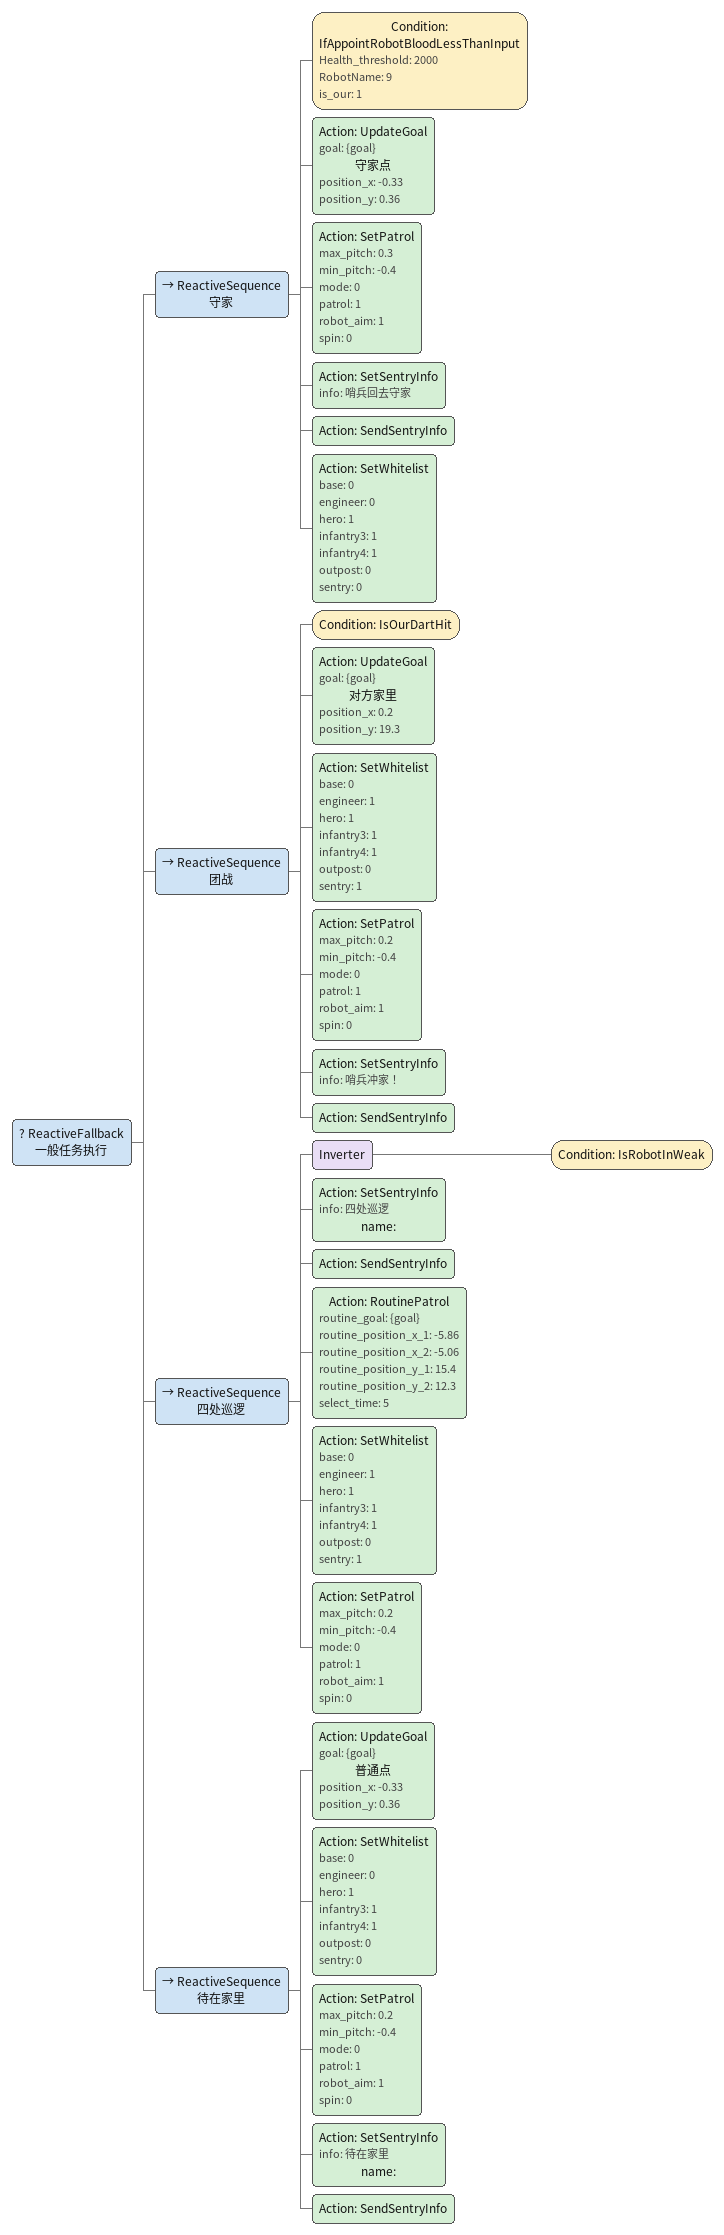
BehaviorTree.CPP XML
<ReactiveFallback name="一般任务执行">
    <ReactiveSequence name="守家">
        <Condition Health_threshold="2000" ID="IfAppointRobotBloodLessThanInput" RobotName="9" is_our="1"/>
        <Action ID="UpdateGoal" goal="{goal}" name="守家点" position_x="-0.33" position_y="0.36"/>
        <Action ID="SetPatrol" max_pitch="0.3" min_pitch="-0.4" mode="0" patrol="1" robot_aim="1" spin="0"/>
        <Action ID="SetSentryInfo" info="哨兵回去守家"/>
        <Action ID="SendSentryInfo"/>
        <Action ID="SetWhitelist" base="0" engineer="0" hero="1" infantry3="1" infantry4="1" outpost="0" sentry="0"/>
    </ReactiveSequence>
    <ReactiveSequence name="团战">
        <Condition ID="IsOurDartHit"/>
        <Action ID="UpdateGoal" goal="{goal}" name="对方家里" position_x="0.2" position_y="19.3"/>
        <Action ID="SetWhitelist" base="0" engineer="1" hero="1" infantry3="1" infantry4="1" outpost="0" sentry="1"/>
        <Action ID="SetPatrol" max_pitch="0.2" min_pitch="-0.4" mode="0" patrol="1" robot_aim="1" spin="0"/>
        <Action ID="SetSentryInfo" info="哨兵冲家！"/>
        <Action ID="SendSentryInfo"/>
    </ReactiveSequence>
    <ReactiveSequence name="四处巡逻">
        <Inverter>
            <Condition ID="IsRobotInWeak"/>
        </Inverter>
        <Action ID="SetSentryInfo" info="四处巡逻" name=""/>
        <Action ID="SendSentryInfo"/>
        <Action ID="RoutinePatrol" routine_goal="{goal}" routine_position_x_1="-5.86" routine_position_x_2="-5.06" routine_position_y_1="15.4" routine_position_y_2="12.3" select_time="5"/>
        <Action ID="SetWhitelist" base="0" engineer="1" hero="1" infantry3="1" infantry4="1" outpost="0" sentry="1"/>
        <Action ID="SetPatrol" max_pitch="0.2" min_pitch="-0.4" mode="0" patrol="1" robot_aim="1" spin="0"/>
    </ReactiveSequence>
    <ReactiveSequence name="待在家里">
        <Action ID="UpdateGoal" goal="{goal}" name="普通点" position_x="-0.33" position_y="0.36"/>
        <Action ID="SetWhitelist" base="0" engineer="0" hero="1" infantry3="1" infantry4="1" outpost="0" sentry="0"/>
        <Action ID="SetPatrol" max_pitch="0.2" min_pitch="-0.4" mode="0" patrol="1" robot_aim="1" spin="0"/>
        <Action ID="SetSentryInfo" info="待在家里" name=""/>
        <Action ID="SendSentryInfo"/>
    </ReactiveSequence>
</ReactiveFallback>
